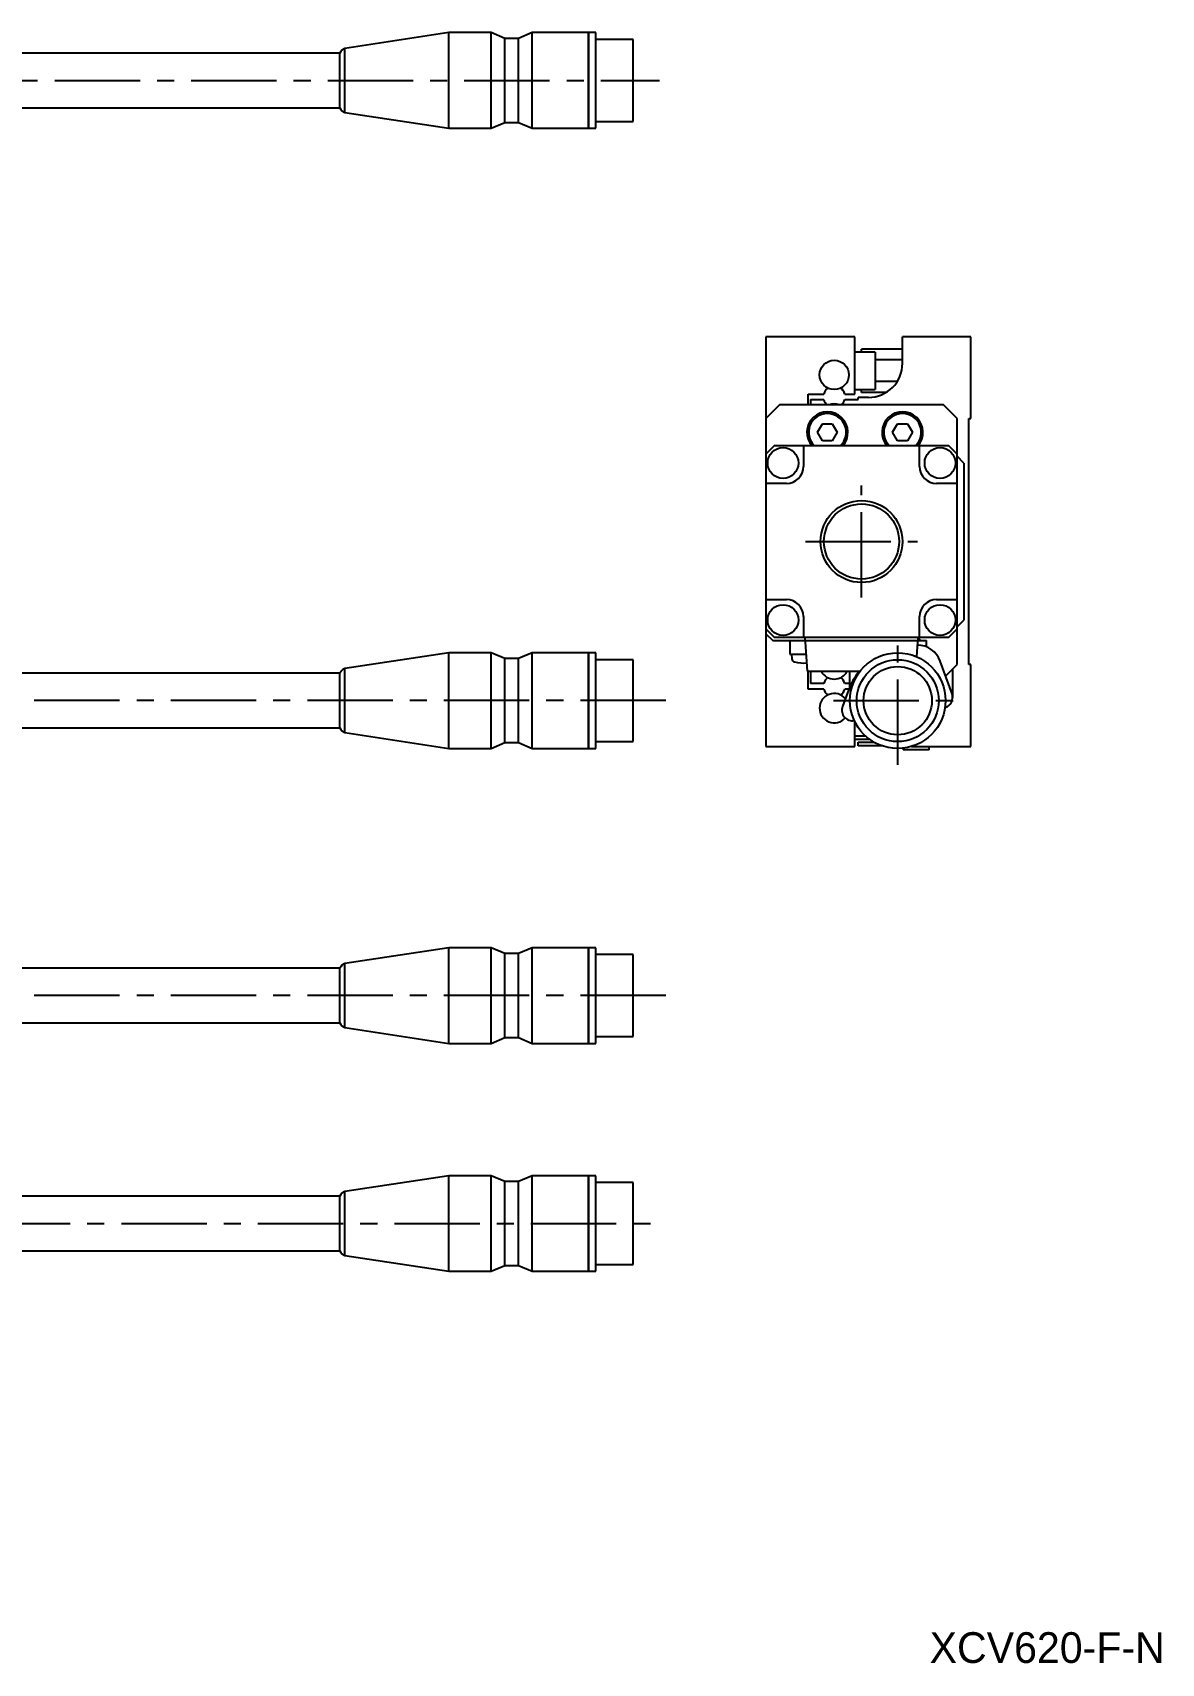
# Model space of a CAD drawing. Extents: x 44 to 407, y 17 to 259.
# Drawn here: x 241.3 to 406.7, y 16.9 to 255.7 of the extents above; entities that cross this region are included whole.
import ezdxf

# ---------------------------------------------------------------- set-up
doc = ezdxf.new("R2010")
doc.units = 0
doc.header["$LTSCALE"] = 10
doc.linetypes.add('CENTER', pattern=[2, 1.25, -0.25, 0.25, -0.25])
doc.layers.add('1', color=7, linetype='CONTINUOUS')
doc.styles.get("Standard").update_dxf_attribs({"font": 'FGP教科書体NT-M'})

msp = doc.modelspace()

# ---------------------------------------------------------------- linework, layer by layer
at = {"layer": '1', "color": 7, "linetype": 'CONTINUOUS'}
for p, q in [((302.301529, 255.736415), (287.067546, 253.420742)), ((302.301529, 241.736417), (302.301529, 255.736415)), ((308.494528, 255.736415), (302.301529, 255.736415)), ((308.494528, 241.736417), (308.494528, 255.736415)), ((310.494528, 254.886416), (308.494528, 255.736415)), ((314.494528, 255.736415), (312.494528, 254.886416)), ((314.494528, 241.736417), (314.494528, 255.736415)), ((322.751528, 255.736415), (314.494528, 255.736415)), ((322.751528, 241.736417), (322.751528, 255.736415)), ((322.801528, 255.686415), (322.751528, 255.736415)), ((322.801528, 241.736417), (322.801528, 255.736415)), ((323.80153, 255.736415), (322.801528, 255.736415)), ((323.80153, 241.736417), (323.80153, 255.736415)), ((287.067546, 244.052091), (287.067546, 253.420742)), ((310.494528, 242.586416), (310.494528, 254.886416)), ((312.494528, 254.886416), (310.494528, 254.886416)), ((312.494528, 242.586416), (312.494528, 254.886416)), ((329.301531, 254.736414), (323.80153, 254.736414)), ((329.301531, 242.736418), (329.301531, 254.736414)), ((286.343872, 252.736416), (227.715742, 252.736416)), ((286.343872, 244.736416), (286.343872, 252.736416)), ((233.715742, 244.736416), (286.343872, 244.736416)), ((287.067546, 244.052091), (302.301529, 241.736417)), ((302.301529, 241.736417), (308.494528, 241.736417)), ((308.494528, 241.736417), (310.494528, 242.586416)), ((310.494528, 242.586416), (312.494528, 242.586416)), ((312.494528, 242.586416), (314.494528, 241.736417)), ((314.494528, 241.736417), (322.751528, 241.736417)), ((322.751528, 241.736417), (322.801528, 241.786417)), ((322.801528, 241.736417), (323.80153, 241.736417)), ((323.80153, 242.736418), (329.301531, 242.736418)), ((361.747635, 211.210971), (348.747635, 211.210971)), ((348.747635, 211.210971), (348.747635, 151.210971)), ((361.747635, 202.810971), (361.747635, 211.210971)), ((378.747635, 211.210971), (368.747635, 211.210971)), ((368.747635, 207.310971), (368.747635, 211.210971)), ((378.747635, 199.210971), (378.747635, 211.210971)), ((364.747635, 208.960971), (361.747635, 208.960971)), ((362.747635, 208.960971), (362.747635, 209.386397)), ((368.747635, 209.386397), (362.747635, 209.386397)), ((364.747635, 208.960971), (364.747635, 203.460971)), ((368.747635, 207.798684), (364.747635, 207.798684)), ((361.747635, 203.460971), (364.747635, 203.460971)), ((362.747635, 203.035544), (362.747635, 203.460971)), ((366.337401, 203.035544), (362.747635, 203.035544)), ((367.963537, 204.623257), (364.747635, 204.623257)), ((350.747635, 201.210971), (348.747635, 199.210971)), ((374.747635, 201.210971), (350.747635, 201.210971)), ((354.947635, 202.810971), (357.211355, 202.810971)), ((354.947635, 201.210971), (354.947635, 202.810971)), ((355.247635, 202.010971), (355.247635, 201.210971)), ((355.247635, 202.010971), (357.211355, 202.010971)), ((360.283915, 202.810971), (361.747635, 202.810971)), ((360.283915, 202.010971), (362.247635, 202.010971)), ((363.747635, 202.310971), (362.247635, 202.310971)), ((362.247635, 202.010971), (362.247635, 202.310971)), ((376.747635, 199.210971), (374.747635, 201.210971)), ((356.304259, 197.210971), (357.025947, 198.460971)), ((357.025947, 198.460971), (358.469323, 198.460971)), ((358.469323, 198.460971), (359.19101, 197.210971)), ((367.304259, 197.210971), (368.025947, 198.460971)), ((368.025947, 198.460971), (369.469323, 198.460971)), ((369.469323, 198.460971), (370.19101, 197.210971)), ((376.747635, 163.210971), (376.747635, 199.210971)), ((378.447635, 199.210971), (378.747635, 199.210971)), ((378.447635, 163.210971), (378.447635, 199.210971)), ((357.025947, 195.960971), (356.304259, 197.210971)), ((358.469323, 195.960971), (357.025947, 195.960971)), ((359.19101, 197.210971), (358.469323, 195.960971)), ((368.025947, 195.960971), (367.304259, 197.210971)), ((369.469323, 195.960971), (368.025947, 195.960971)), ((370.19101, 197.210971), (369.469323, 195.960971)), ((349.947635, 195.210971), (348.747635, 194.010971)), ((375.547635, 195.210971), (349.947635, 195.210971)), ((354.247635, 195.210971), (354.247635, 192.210971)), ((371.247635, 192.210971), (371.247635, 195.210971)), ((376.747635, 194.010971), (375.547635, 195.210971)), ((377.747635, 192.710971), (376.747635, 193.710971)), ((377.747635, 192.710971), (377.747635, 169.710971)), ((351.747635, 189.710971), (348.747635, 189.710971)), ((376.747635, 189.710971), (373.747635, 189.710971)), ((348.747635, 172.710971), (351.747635, 172.710971)), ((373.747635, 172.710971), (376.747635, 172.710971)), ((354.247635, 170.210971), (354.247635, 167.210971)), ((371.247635, 167.210971), (371.247635, 170.210971)), ((376.747635, 168.710971), (377.747635, 169.710971)), ((348.747635, 168.410971), (349.947635, 167.210971)), ((348.747635, 167.710971), (349.747635, 166.710971)), ((349.947635, 167.210971), (375.547635, 167.210971)), ((354.847265, 162.210971), (354.497635, 167.210971)), ((370.997635, 167.210971), (370.79745, 164.348244)), ((375.547635, 167.210971), (376.747635, 168.410971)), ((302.301529, 164.91097), (287.067546, 162.595296)), ((308.494528, 164.91097), (302.301529, 164.91097)), ((302.301529, 150.910972), (302.301529, 164.91097)), ((310.494528, 164.060971), (308.494528, 164.91097)), ((308.494528, 150.910972), (308.494528, 164.91097)), ((314.494528, 164.91097), (312.494528, 164.060971)), ((322.751528, 164.91097), (314.494528, 164.91097)), ((314.494528, 150.910972), (314.494528, 164.91097)), ((322.801528, 164.86097), (322.751528, 164.91097)), ((322.751528, 150.910972), (322.751528, 164.91097)), ((323.80153, 164.91097), (322.801528, 164.91097)), ((322.801528, 150.910972), (322.801528, 164.91097)), ((323.80153, 150.910972), (323.80153, 164.91097)), ((349.747635, 166.710971), (372.247635, 166.710971)), ((352.247635, 166.710971), (352.247635, 164.710971)), ((370.924089, 166.04279), (370.915948, 166.04279)), ((372.247635, 165.786834), (372.247635, 166.710971)), ((287.067546, 153.226645), (287.067546, 162.595296)), ((312.494528, 164.060971), (310.494528, 164.060971)), ((310.494528, 151.760971), (310.494528, 164.060971)), ((312.494528, 151.760971), (312.494528, 164.060971)), ((329.301531, 163.910969), (323.80153, 163.910969)), ((329.301531, 151.910973), (329.301531, 163.910969)), ((352.247635, 164.710971), (354.672452, 164.710971)), ((352.497635, 164.710971), (352.557371, 164.028183)), ((376.004158, 158.914919), (374.259998, 163.706962)), ((375.056167, 161.519503), (376.747635, 163.210971)), ((376.097635, 158.384788), (376.097635, 162.560971)), ((378.747635, 163.210971), (378.447635, 163.210971)), ((378.747635, 151.210971), (378.747635, 163.210971)), ((286.343872, 161.910971), (201.301529, 161.910971)), ((286.343872, 153.910971), (286.343872, 161.910971)), ((354.847269, 162.210971), (362.52405, 162.210971)), ((354.947634, 159.610971), (354.947635, 162.210971)), ((355.247635, 162.210971), (355.247635, 160.410971)), ((357.211355, 160.410971), (355.247635, 160.410971)), ((360.997635, 160.410971), (360.283915, 160.410971)), ((360.997635, 162.210971), (360.997635, 159.854069)), ((357.211354, 159.610971), (354.947634, 159.610971)), ((360.832357, 159.430092), (359.960808, 157.035534)), ((360.900167, 159.610971), (360.283914, 159.610971)), ((201.301529, 153.910971), (286.343872, 153.910971)), ((287.067546, 153.226645), (302.301529, 150.910972)), ((361.702195, 154.955403), (361.417333, 154.955403)), ((361.747634, 151.210971), (361.747634, 154.859744)), ((302.301529, 150.910972), (308.494528, 150.910972)), ((308.494528, 150.910972), (310.494528, 151.760971)), ((310.494528, 151.760971), (312.494528, 151.760971)), ((312.494528, 151.760971), (314.494528, 150.910972)), ((314.494528, 150.910972), (322.751528, 150.910972)), ((322.751528, 150.910972), (322.801528, 150.960972)), ((322.801528, 150.910972), (323.80153, 150.910972)), ((323.80153, 151.910973), (329.301531, 151.910973)), ((348.747634, 151.210971), (361.747634, 151.210971)), ((363.361487, 152.710971), (361.747634, 152.710971)), ((363.984387, 152.210971), (361.747634, 152.210971)), ((362.247635, 151.310971), (362.247635, 151.810971)), ((362.247635, 151.810971), (364.61398, 151.810971)), ((365.715257, 151.310971), (362.247635, 151.310971)), ((368.847635, 150.956836), (368.847635, 150.710971)), ((372.647635, 150.710971), (368.847635, 150.710971)), ((370.074945, 151.210971), (378.747635, 151.210971)), ((372.647635, 150.710971), (372.647635, 151.210971)), ((302.301529, 121.716559), (287.067546, 119.400885)), ((302.301529, 107.716561), (302.301529, 121.716559)), ((308.494528, 121.716559), (302.301529, 121.716559)), ((308.494528, 107.716561), (308.494528, 121.716559)), ((310.494528, 120.86656), (308.494528, 121.716559)), ((310.494528, 108.56656), (310.494528, 120.86656)), ((312.494528, 120.86656), (310.494528, 120.86656)), ((314.494528, 121.716559), (312.494528, 120.86656)), ((312.494528, 108.56656), (312.494528, 120.86656)), ((314.494528, 107.716561), (314.494528, 121.716559)), ((322.751528, 121.716559), (314.494528, 121.716559)), ((322.751528, 107.716561), (322.751528, 121.716559)), ((322.801528, 121.666559), (322.751528, 121.716559)), ((322.801528, 107.716561), (322.801528, 121.716559)), ((323.80153, 121.716559), (322.801528, 121.716559)), ((323.80153, 107.716561), (323.80153, 121.716559)), ((329.301531, 120.716558), (323.80153, 120.716558)), ((329.301531, 108.716562), (329.301531, 120.716558)), ((286.343872, 118.71656), (201.301529, 118.71656)), ((286.343872, 110.71656), (286.343872, 118.71656)), ((287.067546, 110.032234), (287.067546, 119.400885)), ((201.301529, 110.71656), (286.343872, 110.71656)), ((287.067546, 110.032234), (302.301529, 107.716561)), ((302.301529, 107.716561), (308.494528, 107.716561)), ((308.494528, 107.716561), (310.494528, 108.56656)), ((310.494528, 108.56656), (312.494528, 108.56656)), ((312.494528, 108.56656), (314.494528, 107.716561)), ((314.494528, 107.716561), (322.751528, 107.716561)), ((322.751528, 107.716561), (322.801528, 107.766561)), ((322.801528, 107.716561), (323.80153, 107.716561)), ((323.80153, 108.716562), (329.301531, 108.716562)), ((302.301529, 88.346535), (287.067546, 86.030862)), ((287.067546, 76.662211), (287.067546, 86.030862)), ((302.301529, 74.346537), (302.301529, 88.346535)), ((308.494528, 88.346535), (302.301529, 88.346535)), ((308.494528, 74.346537), (308.494528, 88.346535)), ((310.494528, 87.496536), (308.494528, 88.346535)), ((310.494528, 75.196536), (310.494528, 87.496536)), ((312.494528, 87.496536), (310.494528, 87.496536)), ((314.494528, 88.346535), (312.494528, 87.496536)), ((312.494528, 75.196536), (312.494528, 87.496536)), ((314.494528, 74.346537), (314.494528, 88.346535)), ((322.751528, 88.346535), (314.494528, 88.346535)), ((322.751528, 74.346537), (322.751528, 88.346535)), ((322.801528, 88.296535), (322.751528, 88.346535)), ((322.801528, 74.346537), (322.801528, 88.346535)), ((323.80153, 88.346535), (322.801528, 88.346535)), ((323.80153, 74.346537), (323.80153, 88.346535)), ((329.301531, 87.346534), (323.80153, 87.346534)), ((329.301531, 75.346538), (329.301531, 87.346534)), ((286.343872, 85.346536), (201.301529, 85.346536)), ((286.343872, 77.346536), (286.343872, 85.346536)), ((201.301529, 77.346536), (286.343872, 77.346536)), ((287.067546, 76.662211), (302.301529, 74.346537)), ((302.301529, 74.346537), (308.494528, 74.346537)), ((308.494528, 74.346537), (310.494528, 75.196536)), ((310.494528, 75.196536), (312.494528, 75.196536)), ((312.494528, 75.196536), (314.494528, 74.346537)), ((314.494528, 74.346537), (322.751528, 74.346537)), ((322.751528, 74.346537), (322.801528, 74.396537)), ((322.801528, 74.346537), (323.80153, 74.346537)), ((323.80153, 75.346538), (329.301531, 75.346538))]:
    msp.add_line(p, q, dxfattribs=at)
at = {"layer": '1', "color": 4, "linetype": 'CENTER'}
for p, q in [((224.556306, 248.736416), (333.158636, 248.736416)), ((362.747635, 173.010971), (362.747635, 189.410971)), ((354.547635, 181.210971), (370.947635, 181.210971)), ((368.047635, 148.510972), (368.047635, 167.310969)), ((334.070161, 157.910971), (194.32127, 157.910971)), ((358.647636, 157.910971), (377.447634, 157.910971)), ((334.070161, 114.71656), (194.32127, 114.71656)), ((194.32127, 81.346536), (334.070161, 81.346536))]:
    msp.add_line(p, q, dxfattribs=at)
at = {"layer": '1', "color": 7, "linetype": 'CONTINUOUS'}
for centre, radius in [((358.747635, 205.610971), 2.15), ((351.247635, 192.710971), 2.25), ((374.247635, 192.710971), 2.25), ((362.747635, 181.210971), 6), ((362.747635, 181.210971), 5.5), ((351.247635, 169.710971), 2.25), ((374.247635, 169.710971), 2.25), ((368.047635, 157.910971), 6.999999), ((368.047635, 157.910971), 5.999998), ((368.047635, 157.910971), 5)]:
    msp.add_circle(centre, radius, dxfattribs=at)
for centre, radius, start, end in [((287.30153, 252.448499), 1.000002, 103.531698, 163.266744), ((287.30153, 245.024333), 1.000002, 196.733256, 256.468302), ((363.747635, 207.310971), 5, 270, 0), ((358.747635, 202.410971), 1.5875, 126.779043, 165.405971), ((358.747635, 202.410971), 1.5875, 14.594028, 53.220956), ((358.747635, 202.410971), 1.5875, 194.594029, 229.104554), ((358.747635, 199.210971), 2.15, 68.471096, 111.528904), ((358.747635, 202.410971), 1.5875, 310.895446, 345.405971), ((357.747635, 197.210971), 3, 318.189685, 221.810315), ((357.747635, 197.210971), 2.75, 313.341758, 226.658242), ((368.747635, 197.210971), 3, 318.189685, 221.810315), ((368.747635, 197.210971), 2.75, 313.341758, 226.658242), ((351.747635, 192.210971), 2.5, 270, 0), ((373.747635, 192.210971), 2.5, 180, 270), ((351.747635, 170.210971), 2.5, 0, 90), ((373.747635, 170.210971), 2.5, 90, 180), ((368.747635, 165.210971), 3, 30, 41.810315), ((370.924089, 162.49279), 3.55, 20, 90), ((368.747635, 165.210971), 2.75, 33.055731, 36.052353), ((287.30153, 161.623054), 1.000002, 103.531698, 163.266744), ((353.055468, 164.071761), 0.5, 185, 254.637451), ((354.247635, 168.410971), 5, 254.637451, 275.898938), ((358.747635, 163.210971), 2.15, 207.717748, 332.282252), ((358.747635, 160.010971), 1.5875, 126.779043, 165.405971), ((358.747635, 160.010971), 1.5875, 14.594029, 53.220957), ((370.276268, 155.99279), 10.05, 141.776955, 160), ((358.747634, 156.810971), 2.15, 40.362262, 318.260439), ((358.747634, 160.010971), 1.5875, 194.594028, 233.220956), ((358.747634, 160.010971), 1.5875, 306.779043, 345.405971), ((374.547635, 158.384788), 1.55, 285.944444, 20), ((361.417333, 156.505403), 1.55, 160, 280.166304), ((287.30153, 154.198888), 1.000002, 196.733256, 256.468302), ((287.30153, 118.428643), 1.000002, 103.531698, 163.266744), ((287.30153, 111.004477), 1.000002, 196.733256, 256.468302), ((287.30153, 85.058619), 1.000002, 103.531698, 163.266744), ((287.30153, 77.634453), 1.000002, 196.733256, 256.468302)]:
    msp.add_arc(centre, radius, start, end, dxfattribs=at)

# ---------------------------------------------------------------- texts
at = {"layer": '1', "color": 7}
msp.add_text('XCV620-F-N', height=4.5, dxfattribs=at).set_placement((372.721875, 16.993359))

doc.saveas('drawing.dxf')
